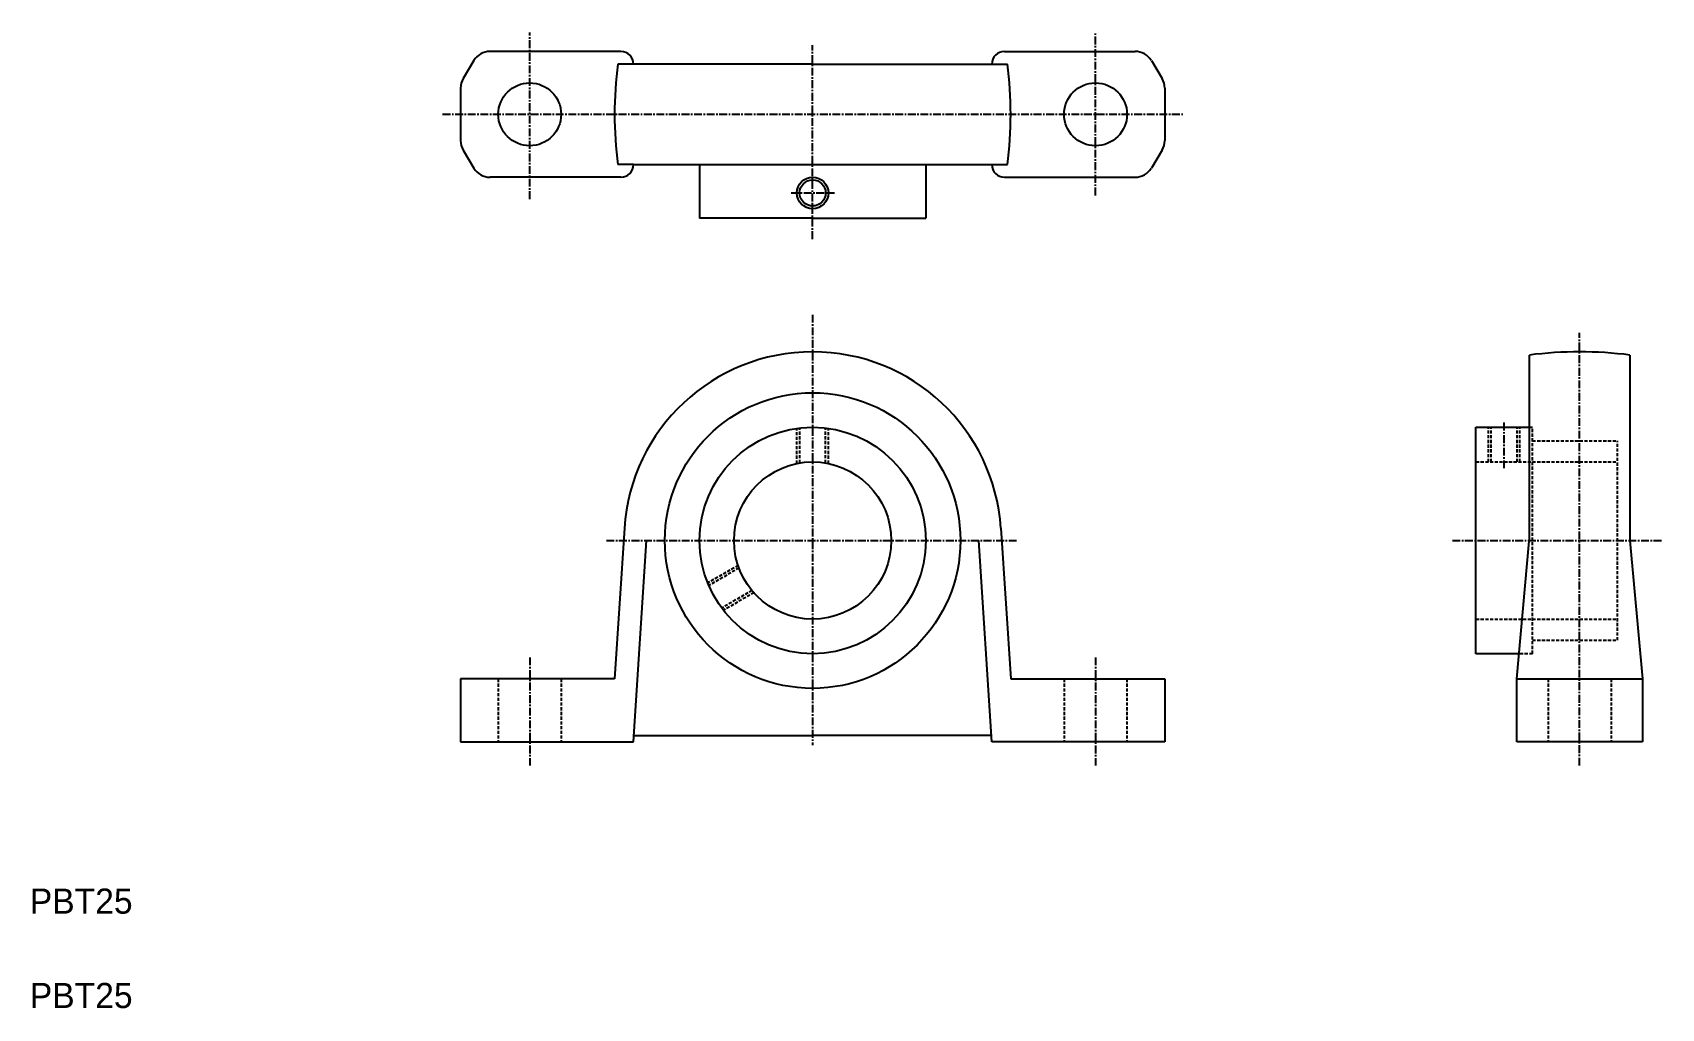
# Model space of a CAD drawing. Extents: x 154 to 413, y 119 to 274.
import ezdxf

# ---------------------------------------------------------------- set-up
doc = ezdxf.new("R2010")
doc.units = 0
doc.linetypes.add('CENTER', pattern=[2, 1.25, -0.25, 0.25, -0.25])
doc.linetypes.add('DASHED', pattern=[0.75, 0.5, -0.25])
doc.layers.get('0').update_dxf_attribs({"linetype": 'CONTINUOUS'})
doc.layers.add('CENTER', color=1, linetype='CENTER')

msp = doc.modelspace()

# ---------------------------------------------------------------- linework, layer by layer
at = {"color": 7, "linetype": 'CONTINUOUS'}
for p, q in [((224.05, 269.75), (222.35, 266.92)), ((247.42, 271.21), (226.62, 271.21)), ((308.42, 271.21), (329.22, 271.21)), ((331.8, 269.75), (333.5, 266.92)), ((277.92, 269.21), (246.93, 269.21)), ((277.92, 269.21), (308.91, 269.21)), ((221.92, 265.37), (221.92, 257.04)), ((333.92, 265.37), (333.92, 257.04)), ((222.35, 255.49), (224.05, 252.66)), ((333.5, 255.49), (331.8, 252.66)), ((249.42, 253.21), (246.93, 253.21)), ((249.42, 253.21), (306.42, 253.21)), ((259.92, 253.21), (259.92, 244.71)), ((295.92, 253.21), (295.92, 244.71)), ((306.42, 253.21), (308.91, 253.21)), ((247.42, 251.21), (226.62, 251.21)), ((308.42, 251.21), (329.22, 251.21)), ((277.92, 244.71), (259.92, 244.71)), ((277.92, 244.71), (295.92, 244.71)), ((391.92, 193.54), (391.92, 222.93)), ((407.92, 222.93), (407.92, 193.45)), ((383.42, 211.45), (391.92, 211.45)), ((383.42, 175.45), (383.42, 211.45)), ((247.99, 195.41), (246.42, 171.45)), ((307.86, 195.41), (309.42, 171.45)), ((249.42, 161.45), (251.51, 193.45)), ((306.42, 161.45), (304.33, 193.45)), ((389.92, 171.45), (391.91, 193.36)), ((407.92, 193.45), (409.92, 171.45)), ((390.29, 175.45), (383.42, 175.45)), ((246.42, 171.45), (221.92, 171.45)), ((221.92, 171.45), (221.92, 161.45)), ((309.42, 171.45), (333.92, 171.45)), ((333.92, 171.45), (333.92, 161.45)), ((389.92, 171.45), (409.92, 171.45)), ((389.92, 161.45), (389.92, 171.45)), ((409.92, 171.45), (409.92, 161.45)), ((221.92, 161.45), (249.42, 161.45)), ((249.49, 162.45), (277.92, 162.45)), ((306.36, 162.45), (277.92, 162.45)), ((333.92, 161.45), (306.42, 161.45)), ((409.92, 161.45), (389.92, 161.45))]:
    msp.add_line(p, q, dxfattribs=at)
at = {"color": 3, "linetype": 'DASHED'}
for p, q in [((275.42, 205.7), (275.42, 211.28)), ((275.86, 205.78), (275.86, 211.33)), ((279.99, 205.78), (279.99, 211.33)), ((280.42, 205.7), (280.42, 211.28)), ((385.42, 205.95), (385.42, 211.45)), ((385.86, 205.95), (385.86, 211.45)), ((389.99, 205.95), (389.99, 211.45)), ((390.42, 205.95), (390.42, 211.45)), ((391.92, 211.45), (392.42, 211.45)), ((392.42, 175.45), (392.42, 211.45)), ((392.42, 209.3), (405.92, 209.3)), ((405.92, 177.6), (405.92, 209.3)), ((383.42, 205.95), (405.92, 205.95)), ((266.07, 189.49), (261.24, 186.7)), ((266.21, 189.08), (261.4, 186.3)), ((268.28, 185.5), (263.47, 182.72)), ((268.57, 185.16), (263.74, 182.37)), ((383.42, 180.95), (405.92, 180.95)), ((392.42, 177.6), (405.92, 177.6)), ((392.42, 175.45), (390.29, 175.45)), ((227.92, 171.45), (227.92, 161.45)), ((237.92, 171.45), (237.92, 161.45)), ((317.92, 171.45), (317.92, 161.45)), ((327.92, 171.45), (327.92, 161.45)), ((394.92, 171.45), (394.92, 161.45)), ((404.92, 171.45), (404.92, 161.45))]:
    msp.add_line(p, q, dxfattribs=at)
at = {"color": 7, "linetype": 'CONTINUOUS'}
for centre, radius in [((232.92, 261.21), 5), ((322.92, 261.21), 5), ((277.92, 248.71), 2.07), ((277.92, 193.45), 23.5), ((277.92, 193.45), 18), ((277.92, 193.45), 12.5)]:
    msp.add_circle(centre, radius, dxfattribs=at)
at = {"color": 3, "linetype": 'CONTINUOUS'}
msp.add_circle((277.92, 248.71), 2.5, dxfattribs=at)
at = {"color": 7, "linetype": 'CONTINUOUS'}
for centre, radius, start, end in [((226.62, 268.21), 3, 90, 149.0362), ((247.42, 269.21), 2, 0, 90), ((308.42, 269.21), 2, 90, 180), ((329.22, 268.21), 3, 30.9638, 90), ((224.92, 265.37), 3, 149.0362, 180), ((309.42, 261.21), 63, 172.7046, 187.2954), ((246.42, 261.21), 63, 352.7046, 7.2954), ((330.92, 265.37), 3, 0, 30.9638), ((224.92, 257.04), 3, 180, 210.9638), ((330.92, 257.04), 3, 329.0362, 0), ((226.62, 254.21), 3, 210.9638, 270), ((247.42, 253.21), 2, 270, 0), ((308.42, 253.21), 2, 180, 270), ((329.22, 254.21), 3, 270, 329.0362), ((277.92, 193.45), 30, 3.7349, 176.2651), ((399.92, 161.45), 62, 82.5863, 97.4137), ((389.92, 193.54), 2, 354.8056, 0), ((389.92, 193.54), 2, 354.8056, 0)]:
    msp.add_arc(centre, radius, start, end, dxfattribs=at)
at = {"layer": 'CENTER', "color": 1, "linetype": 'CENTER'}
for p, q in [((232.92, 247.73), (232.92, 274.21)), ((277.92, 241.37), (277.92, 272.21)), ((322.92, 248.33), (322.92, 274.21)), ((219.07, 261.21), (336.92, 261.21)), ((274.51, 248.71), (281.42, 248.71)), ((277.92, 229.34), (277.92, 160.93)), ((399.92, 157.66), (399.92, 226.45)), ((387.92, 204.95), (387.92, 212.45)), ((245.11, 193.45), (310.45, 193.45)), ((379.68, 193.45), (412.92, 193.45)), ((232.92, 174.86), (232.92, 157.66)), ((322.92, 174.86), (322.92, 157.66))]:
    msp.add_line(p, q, dxfattribs=at)

# ---------------------------------------------------------------- texts
at = {"color": 7, "linetype": 'CONTINUOUS'}
for p in [(153.41, 134.12), (153.41, 119.12)]:
    msp.add_text('PBT25', height=4, dxfattribs=at).set_placement(p)

doc.saveas('drawing.dxf')
